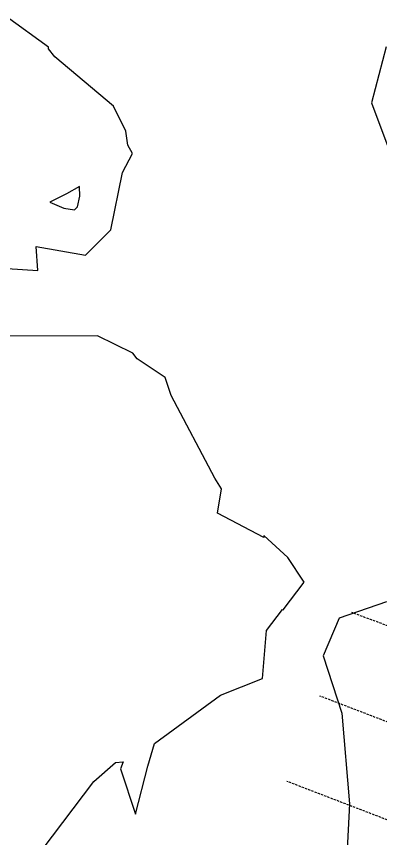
# Model space of a CAD drawing. Header units: metres. Extents: x 517023 to 519141, y 3924953 to 3927827.
# Drawn here: x 517809.7 to 517849.5, y 3925742.1 to 3925832 of the extents above; entities that cross this region are included whole.
import ezdxf

# ---------------------------------------------------------------- set-up
doc = ezdxf.new("R2010")
doc.units = ezdxf.units.M
doc.linetypes.add('HIDDEN', pattern=[0.375, 0.25, -0.125])
doc.layers.add('C-ROAD-SAMP', color=150, linetype='HIDDEN')
doc.layers.add('C-TOPO-MINR', color=8, linetype='Continuous')

msp = doc.modelspace()

# ---------------------------------------------------------------- linework, layer by layer
at = {"layer": 'C-ROAD-SAMP', "color": 150, "linetype": 'HIDDEN', "lineweight": -3}
for points in [[(517883.805, 3925752.857), (517865.06, 3925759.828), (517846.314, 3925766.8)], [(517880.163, 3925743.3), (517861.498, 3925750.484), (517842.833, 3925757.668)], [(517876.572, 3925733.968), (517857.906, 3925741.151), (517839.241, 3925748.335)]]:
    msp.add_lwpolyline(points, dxfattribs=at)
at = {"layer": 'C-TOPO-MINR', "color": 8, "linetype": 'Continuous', "lineweight": -3, "elevation": 1024}
for points in [[(517808.674, 3925804.431), (517812.003, 3925804.206), (517811.832, 3925806.807), (517817.219, 3925805.867), (517819.997, 3925808.638), (517821.254, 3925814.91), (517822.351, 3925816.995), (517821.854, 3925817.887), (517821.636, 3925819.445), (517820.288, 3925822.158), (517813.871, 3925827.578), (517813.188, 3925828.418), (517813.192, 3925828.615), (517808.547, 3925831.978)], [(517850.082, 3925828.652), (517848.471, 3925822.517), (517853.102, 3925810.192)], [(517812.493, 3925740.863), (517818.13, 3925748.309), (517820.503, 3925750.411), (517821.342, 3925750.479), (517821.065, 3925749.701), (517822.698, 3925744.738), (517824.042, 3925749.996), (517824.75, 3925752.484), (517831.981, 3925757.762), (517836.56, 3925759.564), (517837.002, 3925764.828), (517838.755, 3925767.134), (517838.822, 3925767.074), (517841.111, 3925770.11), (517839.331, 3925772.816), (517836.712, 3925775.207), (517836.706, 3925774.993), (517831.649, 3925777.671), (517832.089, 3925780.335), (517831.363, 3925781.501), (517826.578, 3925790.524), (517825.942, 3925792.485), (517822.882, 3925794.54), (517822.389, 3925795.164), (517818.542, 3925797.041), (517798.884, 3925796.998)], [(517850.13, 3925767.982), (517844.955, 3925766.171), (517843.198, 3925762.064), (517845.253, 3925755.809), (517846.08, 3925745.877), (517845.704, 3925738.786)]]:
    msp.add_lwpolyline(points, dxfattribs=at)
at = {"layer": 'C-TOPO-MINR', "color": 8, "linetype": 'Continuous', "lineweight": -3, "elevation": 1026}
msp.add_lwpolyline([(517816.356, 3925811.148), (517816.594, 3925812.337), (517816.577, 3925813.383), (517815.129, 3925812.59), (517813.313, 3925811.67), (517814.869, 3925811.027), (517816.032, 3925810.825), (517816.356, 3925811.148)], close=True, dxfattribs=at)

doc.saveas('drawing.dxf')
